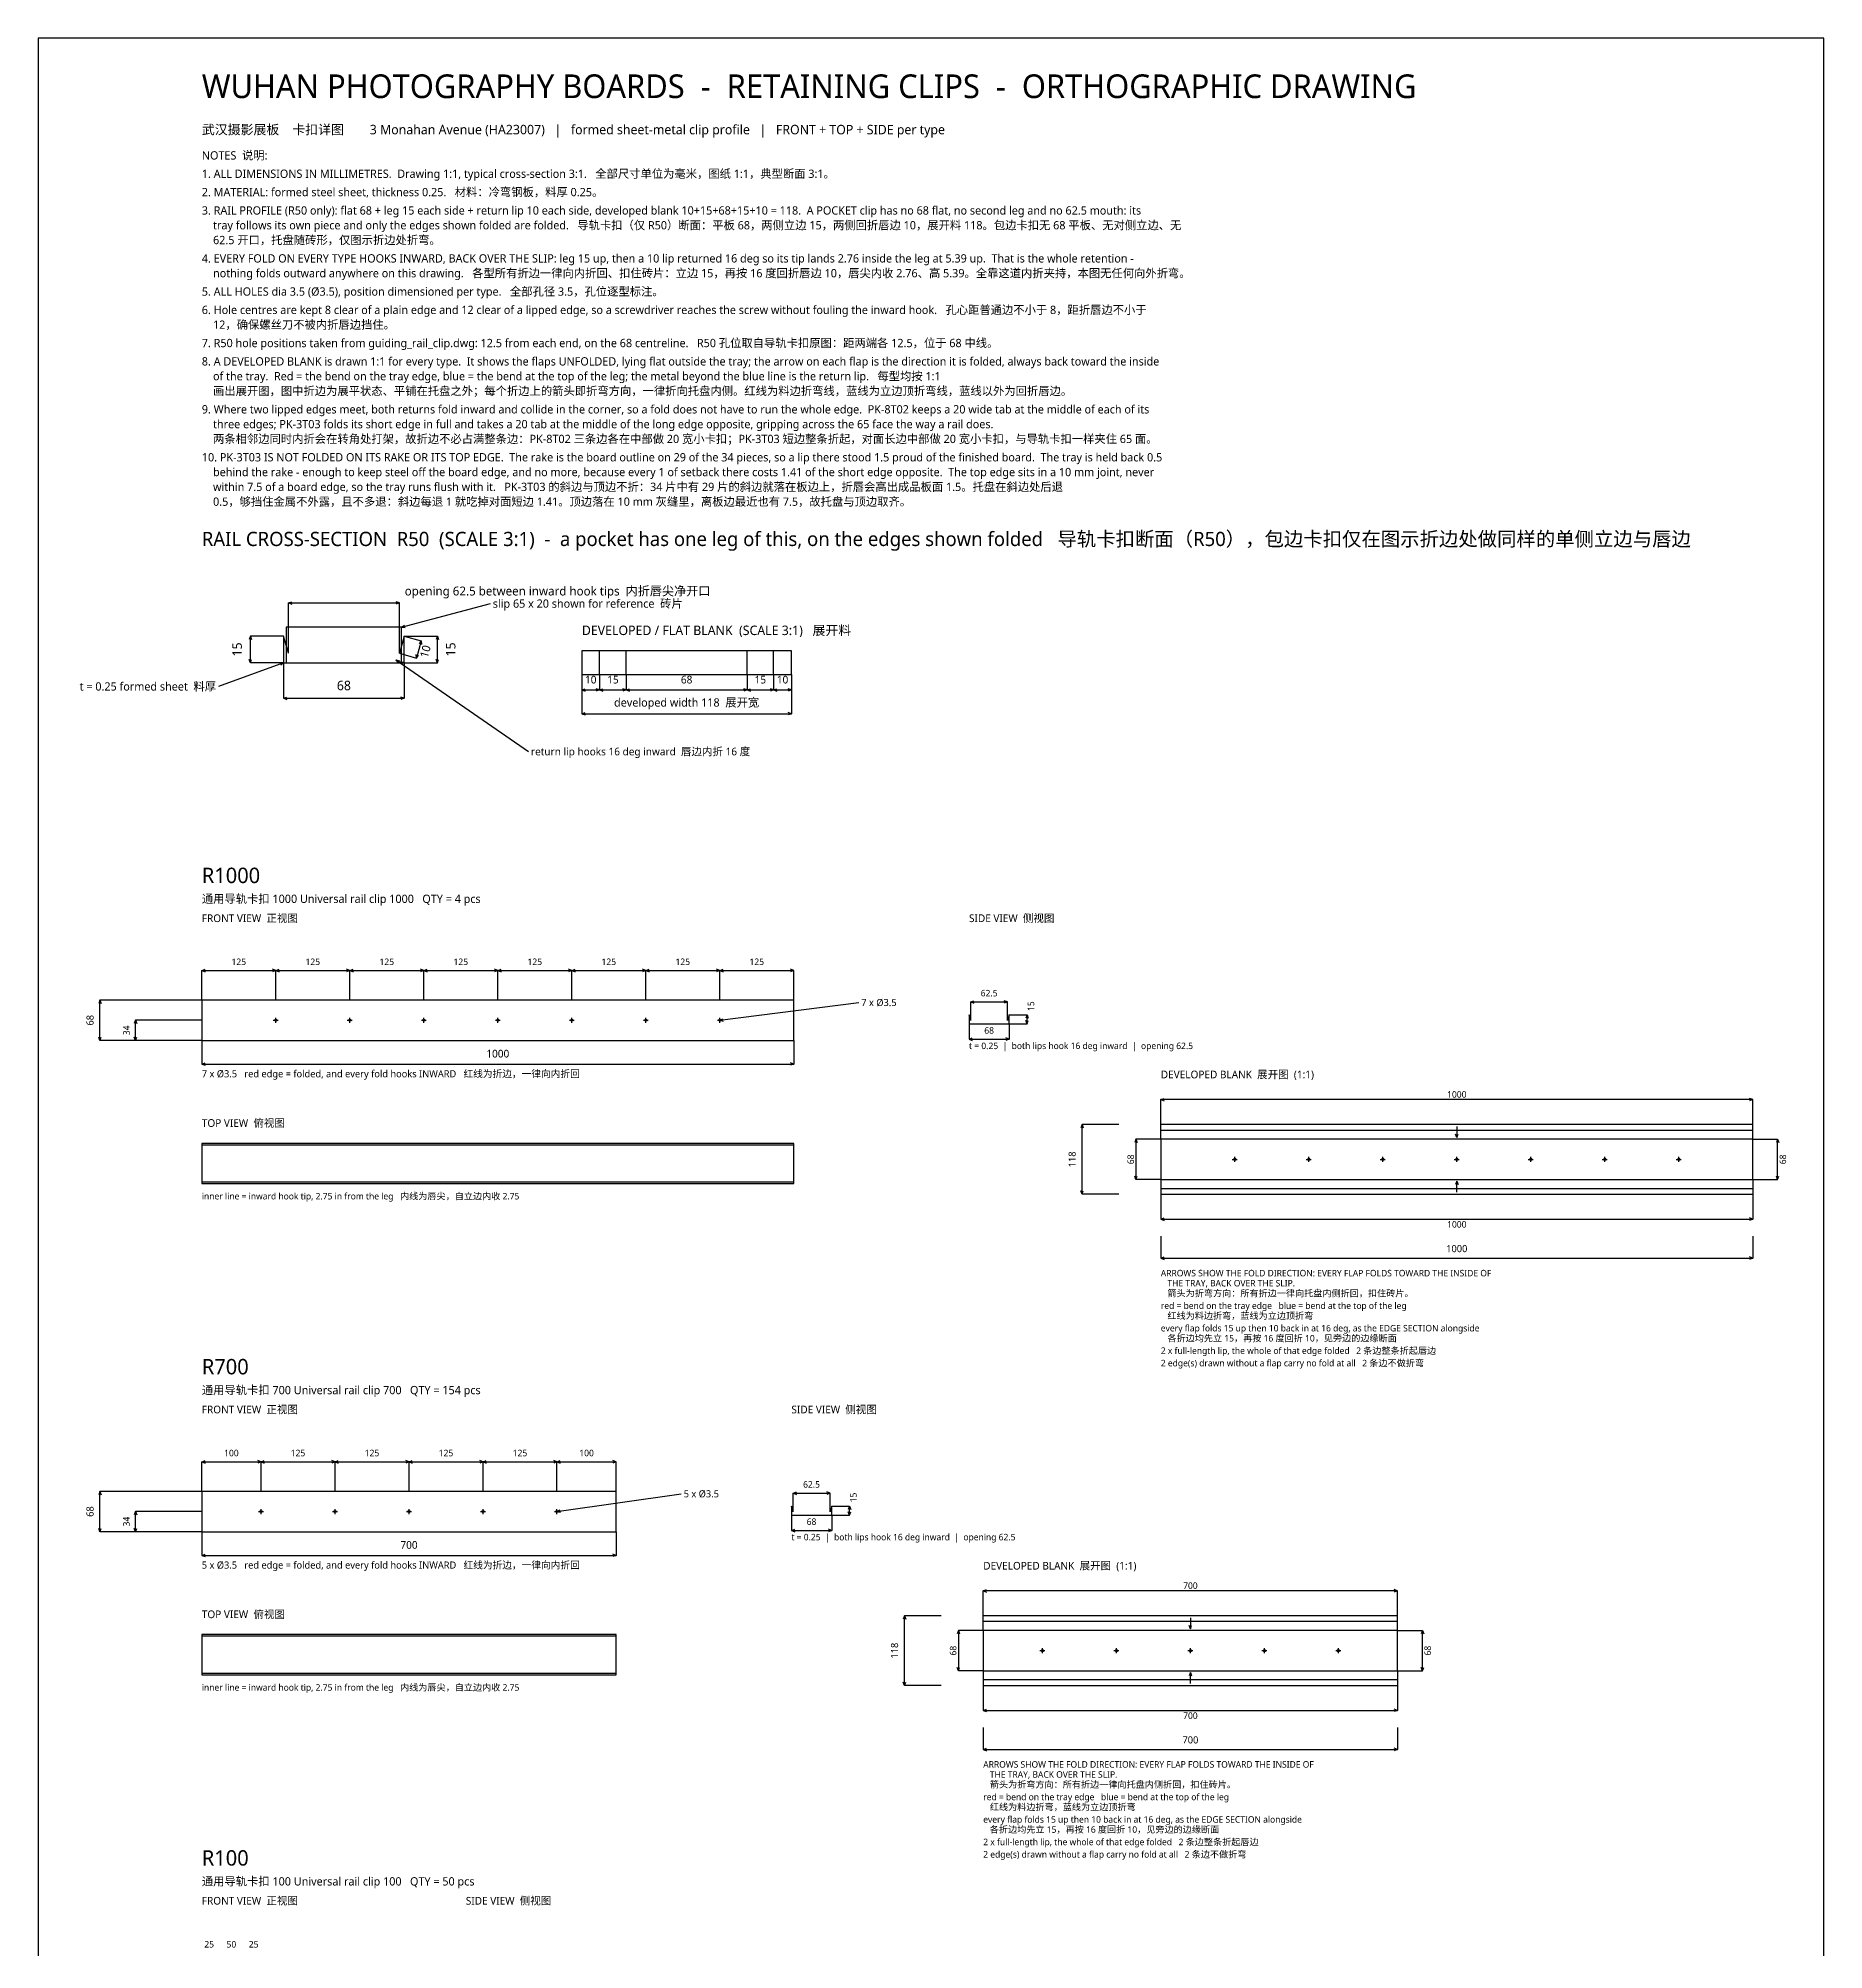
# Model space of a CAD drawing. Header units: millimetres. Extents: x -276 to 2740, y -6317 to 113.
# Drawn here: x -276 to 2740, y -3116 to 113 of the extents above; entities that cross this region are included whole.
import ezdxf
from ezdxf.enums import TextEntityAlignment as Align

# ---------------------------------------------------------------- set-up
doc = ezdxf.new("R2010")
doc.units = ezdxf.units.MM
for name, color, linetype in [('BORDER', 7, 'Continuous'), ('CL', 4, 'Continuous'), ('DIM', 8, 'Continuous'), ('HOLE', 1, 'Continuous'), ('LIP', 1, 'Continuous'), ('NOTE', 7, 'Continuous'), ('OUTLINE', 7, 'Continuous'), ('SECT', 7, 'Continuous'), ('TITLE', 7, 'Continuous')]:
    doc.layers.add(name, color=color, linetype=linetype)
doc.styles.add('CN', font='msyh.ttc')

msp = doc.modelspace()

# ---------------------------------------------------------------- linework, layer by layer
at = {"layer": 'BORDER'}
msp.add_lwpolyline([(-276.3, -6316.9), (2739.9, -6316.9), (2739.9, 113.1), (-276.3, 113.1), (-276.3, -6316.9)], dxfattribs=at)
at = {"layer": 'CL'}
for p, q in [((120.8, -1546), (129.2, -1546)), ((125, -1550.2), (125, -1541.8)), ((245.8, -1546), (254.2, -1546)), ((250, -1550.2), (250, -1541.8)), ((370.9, -1546), (379.1, -1546)), ((375, -1550.2), (375, -1541.8)), ((495.9, -1546), (504.1, -1546)), ((500, -1550.2), (500, -1541.8)), ((620.9, -1546), (629.1, -1546)), ((625, -1550.2), (625, -1541.8)), ((745.9, -1546), (754.1, -1546)), ((750, -1550.2), (750, -1541.8)), ((870.9, -1546), (879.1, -1546)), ((875, -1550.2), (875, -1541.8)), ((2620, -1732), (1620, -1732)), ((1740.8, -1781), (1749.2, -1781)), ((1745, -1785.2), (1745, -1776.8)), ((1865.8, -1781), (1874.2, -1781)), ((1870, -1785.2), (1870, -1776.8)), ((1990.8, -1781), (1999.2, -1781)), ((1995, -1785.2), (1995, -1776.8)), ((2115.8, -1781), (2124.2, -1781)), ((2120, -1785.2), (2120, -1776.8)), ((2240.8, -1781), (2249.2, -1781)), ((2245, -1785.2), (2245, -1776.8)), ((2365.8, -1781), (2374.2, -1781)), ((2370, -1785.2), (2370, -1776.8)), ((2490.8, -1781), (2499.2, -1781)), ((2495, -1785.2), (2495, -1776.8)), ((1620, -1830), (2620, -1830)), ((95.8, -2376), (104.2, -2376)), ((100, -2380.2), (100, -2371.8)), ((220.8, -2376), (229.2, -2376)), ((225, -2380.2), (225, -2371.8)), ((345.9, -2376), (354.1, -2376)), ((350, -2380.2), (350, -2371.8)), ((470.9, -2376), (479.1, -2376)), ((475, -2380.2), (475, -2371.8)), ((595.9, -2376), (604.1, -2376)), ((600, -2380.2), (600, -2371.8)), ((2020, -2562), (1320, -2562)), ((1415.8, -2611), (1424.2, -2611)), ((1420, -2615.2), (1420, -2606.8)), ((1540.8, -2611), (1549.2, -2611)), ((1545, -2615.2), (1545, -2606.8)), ((1665.8, -2611), (1674.2, -2611)), ((1670, -2615.2), (1670, -2606.8)), ((1790.8, -2611), (1799.2, -2611)), ((1795, -2615.2), (1795, -2606.8)), ((1915.8, -2611), (1924.2, -2611)), ((1920, -2615.2), (1920, -2606.8)), ((1320, -2660), (2020, -2660))]:
    msp.add_line(p, q, dxfattribs=at)
at = {"layer": 'DIM'}
for p, q in [((146.2, -841), (151.9, -838.9)), ((333.8, -841), (328.1, -838.9)), ((146.2, -841), (333.8, -841)), ((146.2, -841), (151.9, -843.1)), ((333.8, -841), (328.1, -843.1)), ((337.5, -882), (487.5, -842)), ((82, -897), (79.9, -902.6)), ((138, -897), (82, -897)), ((82, -942), (82, -897)), ((82, -897), (84.1, -902.6)), ((337.5, -882), (342.4, -878.6)), ((337.5, -882), (343.5, -882.5)), ((342, -897), (398, -897)), ((342, -897), (370.8, -905.2)), ((398, -897), (395.9, -902.6)), ((398, -942), (398, -897)), ((398, -897), (400.1, -902.6)), ((82, -942), (79.9, -936.4)), ((82, -942), (84.1, -936.4)), ((333.8, -925.8), (362.6, -934.1)), ((362.6, -934.1), (362.2, -928.1)), ((370.8, -905.2), (362.6, -934.1)), ((362.6, -934.1), (366.1, -929.2)), ((370.8, -905.2), (367.3, -910.1)), ((370.8, -905.2), (371.3, -911.2)), ((398, -942), (395.9, -936.4)), ((398, -942), (400.1, -936.4)), ((138, -942), (28, -982)), ((138, -942), (82, -942)), ((138, -942), (132, -942)), ((138, -942), (133.4, -945.9)), ((138, -942), (138, -1002)), ((328, -937), (552, -1092)), ((328, -937), (333.8, -938.5)), ((328, -937), (331.5, -941.9)), ((342, -942), (342, -1002)), ((342, -942), (398, -942)), ((642, -962), (642, -988)), ((672, -962), (672, -988)), ((672, -962), (672, -988)), ((717, -962), (717, -988)), ((717, -962), (717, -988)), ((921, -962), (921, -988)), ((921, -962), (921, -988)), ((966, -962), (966, -988)), ((966, -962), (966, -988)), ((996, -962), (996, -988)), ((138, -1002), (143.6, -999.9)), ((342, -1002), (336.4, -999.9)), ((642, -988), (647.6, -985.9)), ((642, -988), (672, -988)), ((642, -988), (647.6, -990.1)), ((642, -988), (642, -1028)), ((672, -988), (666.4, -985.9)), ((672, -988), (666.4, -990.1)), ((672, -988), (677.6, -985.9)), ((672, -988), (717, -988)), ((672, -988), (677.6, -990.1)), ((717, -988), (711.4, -985.9)), ((717, -988), (711.4, -990.1)), ((717, -988), (722.6, -985.9)), ((717, -988), (921, -988)), ((717, -988), (722.6, -990.1)), ((921, -988), (915.4, -985.9)), ((921, -988), (915.4, -990.1)), ((921, -988), (926.6, -985.9)), ((921, -988), (966, -988)), ((921, -988), (926.6, -990.1)), ((966, -988), (960.4, -985.9)), ((966, -988), (960.4, -990.1)), ((966, -988), (971.6, -985.9)), ((966, -988), (996, -988)), ((966, -988), (971.6, -990.1)), ((996, -988), (990.4, -985.9)), ((996, -988), (990.4, -990.1)), ((996, -988), (996, -1028)), ((138, -1002), (342, -1002)), ((138, -1002), (143.6, -1004.1)), ((342, -1002), (336.4, -1004.1)), ((642, -1028), (647.6, -1025.9)), ((642, -1028), (996, -1028)), ((642, -1028), (647.6, -1030.1)), ((996, -1028), (990.4, -1025.9)), ((996, -1028), (990.4, -1030.1)), ((0, -1462), (5.6, -1459.9)), ((0, -1512), (0, -1462)), ((0, -1462), (125, -1462)), ((0, -1462), (5.6, -1464.1)), ((125, -1462), (119.4, -1459.9)), ((125, -1462), (119.4, -1464.1)), ((125, -1462), (130.6, -1459.9)), ((125, -1512), (125, -1462)), ((125, -1512), (125, -1462)), ((125, -1462), (250, -1462)), ((125, -1462), (130.6, -1464.1)), ((250, -1462), (244.4, -1459.9)), ((250, -1462), (244.4, -1464.1)), ((250, -1462), (255.6, -1459.9)), ((250, -1512), (250, -1462)), ((250, -1512), (250, -1462)), ((250, -1462), (375, -1462)), ((250, -1462), (255.6, -1464.1)), ((375, -1462), (369.4, -1459.9)), ((375, -1462), (369.4, -1464.1)), ((375, -1462), (380.6, -1459.9)), ((375, -1512), (375, -1462)), ((375, -1512), (375, -1462)), ((375, -1462), (500, -1462)), ((375, -1462), (380.6, -1464.1)), ((500, -1462), (494.4, -1459.9)), ((500, -1462), (494.4, -1464.1)), ((500, -1462), (505.6, -1459.9)), ((500, -1512), (500, -1462)), ((500, -1512), (500, -1462)), ((500, -1462), (625, -1462)), ((500, -1462), (505.6, -1464.1)), ((625, -1462), (619.4, -1459.9)), ((625, -1462), (619.4, -1464.1)), ((625, -1462), (630.6, -1459.9)), ((625, -1512), (625, -1462)), ((625, -1512), (625, -1462)), ((625, -1462), (750, -1462)), ((625, -1462), (630.6, -1464.1)), ((750, -1462), (744.4, -1459.9)), ((750, -1462), (744.4, -1464.1)), ((750, -1462), (755.6, -1459.9)), ((750, -1512), (750, -1462)), ((750, -1512), (750, -1462)), ((750, -1462), (875, -1462)), ((750, -1462), (755.6, -1464.1)), ((875, -1462), (869.4, -1459.9)), ((875, -1462), (869.4, -1464.1)), ((875, -1462), (880.6, -1459.9)), ((875, -1512), (875, -1462)), ((875, -1512), (875, -1462)), ((875, -1462), (1000, -1462)), ((875, -1462), (880.6, -1464.1)), ((1000, -1462), (994.4, -1459.9)), ((1000, -1462), (994.4, -1464.1)), ((1000, -1512), (1000, -1462)), ((-172, -1512), (-174.1, -1517.6)), ((0, -1512), (-172, -1512)), ((-172, -1580), (-172, -1512)), ((-172, -1512), (-169.9, -1517.6)), ((875, -1546), (1110, -1516)), ((1298.8, -1515), (1304.4, -1512.9)), ((1298.8, -1515), (1361.2, -1515)), ((1298.8, -1515), (1304.4, -1517.1)), ((1361.2, -1515), (1355.6, -1512.9)), ((1361.2, -1515), (1355.6, -1517.1)), ((-112, -1546), (-114.1, -1551.6)), ((0, -1546), (-112, -1546)), ((-112, -1580), (-112, -1546)), ((-112, -1546), (-109.9, -1551.6)), ((875, -1546), (880.3, -1543.3)), ((875, -1546), (880.9, -1547.3)), ((1364, -1537), (1394, -1537)), ((1394, -1537), (1391.9, -1542.6)), ((1394, -1552), (1391.9, -1546.4)), ((1394, -1552), (1394, -1537)), ((1394, -1537), (1396.1, -1542.6)), ((1394, -1552), (1396.1, -1546.4)), ((-172, -1580), (-174.1, -1574.4)), ((-172, -1580), (-169.9, -1574.4)), ((0, -1580), (-172, -1580)), ((-112, -1580), (-114.1, -1574.4)), ((-112, -1580), (-109.9, -1574.4)), ((0, -1580), (-112, -1580)), ((0, -1580), (0, -1620)), ((1000, -1580), (1000, -1620)), ((1296, -1552), (1296, -1578)), ((1296, -1578), (1301.6, -1575.9)), ((1296, -1578), (1364, -1578)), ((1296, -1578), (1301.6, -1580.1)), ((1364, -1578), (1358.4, -1575.9)), ((1364, -1578), (1358.4, -1580.1)), ((1364, -1552), (1364, -1578)), ((1364, -1552), (1394, -1552)), ((0, -1620), (5.6, -1617.9)), ((0, -1620), (1000, -1620)), ((0, -1620), (5.6, -1622.1)), ((1000, -1620), (994.4, -1617.9)), ((1000, -1620), (994.4, -1622.1)), ((1620, -1680), (1625.6, -1677.9)), ((2620, -1680), (2614.4, -1677.9)), ((1620, -1747), (1620, -1680)), ((2620, -1680), (1620, -1680)), ((1620, -1680), (1625.6, -1682.1)), ((2620, -1680), (2614.4, -1682.1)), ((2620, -1747), (2620, -1680)), ((1487, -1722), (1484.9, -1727.6)), ((1549, -1722), (1487, -1722)), ((1487, -1840), (1487, -1722)), ((1487, -1722), (1489.1, -1727.6)), ((2120, -1744), (2117.9, -1738.4)), ((2120, -1744), (2122.1, -1738.4)), ((1578, -1747), (1575.9, -1752.6)), ((1620, -1747), (1578, -1747)), ((1578, -1747), (1578, -1815)), ((1578, -1747), (1580.1, -1752.6)), ((2620, -1747), (2662, -1747)), ((2662, -1747), (2659.9, -1752.6)), ((2662, -1815), (2662, -1747)), ((2662, -1747), (2664.1, -1752.6)), ((1487, -1840), (1484.9, -1834.4)), ((1487, -1840), (1489.1, -1834.4)), ((1549, -1840), (1487, -1840)), ((1578, -1815), (1575.9, -1809.4)), ((1578, -1815), (1580.1, -1809.4)), ((1620, -1815), (1578, -1815)), ((1620, -1815), (1620, -1882)), ((2120, -1818), (2117.9, -1823.6)), ((2120, -1818), (2122.1, -1823.6)), ((2620, -1815), (2620, -1882)), ((2620, -1815), (2662, -1815)), ((2662, -1815), (2659.9, -1809.4)), ((2662, -1815), (2664.1, -1809.4)), ((1620, -1882), (1625.6, -1879.9)), ((1620, -1882), (2620, -1882)), ((1620, -1882), (1625.6, -1884.1)), ((2620, -1882), (2614.4, -1879.9)), ((2620, -1882), (2614.4, -1884.1)), ((1620, -1911), (1620, -1948)), ((2620, -1911), (2620, -1948)), ((1620, -1948), (1625.6, -1945.9)), ((1620, -1948), (2620, -1948)), ((1620, -1948), (1625.6, -1950.1)), ((2620, -1948), (2614.4, -1945.9)), ((2620, -1948), (2614.4, -1950.1)), ((0, -2292), (5.6, -2289.9)), ((0, -2342), (0, -2292)), ((0, -2292), (100, -2292)), ((0, -2292), (5.6, -2294.1)), ((100, -2292), (94.4, -2289.9)), ((100, -2292), (94.4, -2294.1)), ((100, -2292), (105.6, -2289.9)), ((100, -2342), (100, -2292)), ((100, -2342), (100, -2292)), ((100, -2292), (225, -2292)), ((100, -2292), (105.6, -2294.1)), ((225, -2292), (219.4, -2289.9)), ((225, -2292), (219.4, -2294.1)), ((225, -2292), (230.6, -2289.9)), ((225, -2342), (225, -2292)), ((225, -2342), (225, -2292)), ((225, -2292), (350, -2292)), ((225, -2292), (230.6, -2294.1)), ((350, -2292), (344.4, -2289.9)), ((350, -2292), (344.4, -2294.1)), ((350, -2292), (355.6, -2289.9)), ((350, -2342), (350, -2292)), ((350, -2342), (350, -2292)), ((350, -2292), (475, -2292)), ((350, -2292), (355.6, -2294.1)), ((475, -2292), (469.4, -2289.9)), ((475, -2292), (469.4, -2294.1)), ((475, -2292), (480.6, -2289.9)), ((475, -2342), (475, -2292)), ((475, -2342), (475, -2292)), ((475, -2292), (600, -2292)), ((475, -2292), (480.6, -2294.1)), ((600, -2292), (594.4, -2289.9)), ((600, -2292), (594.4, -2294.1)), ((600, -2292), (605.6, -2289.9)), ((600, -2342), (600, -2292)), ((600, -2342), (600, -2292)), ((600, -2292), (700, -2292)), ((600, -2292), (605.6, -2294.1)), ((700, -2292), (694.4, -2289.9)), ((700, -2292), (694.4, -2294.1)), ((700, -2342), (700, -2292)), ((-172, -2342), (-174.1, -2347.6)), ((0, -2342), (-172, -2342)), ((-172, -2410), (-172, -2342)), ((-172, -2342), (-169.9, -2347.6)), ((600, -2376), (810, -2346)), ((998.8, -2345), (1004.4, -2342.9)), ((998.8, -2345), (1061.2, -2345)), ((998.8, -2345), (1004.4, -2347.1)), ((1061.2, -2345), (1055.6, -2342.9)), ((1061.2, -2345), (1055.6, -2347.1)), ((-112, -2376), (-114.1, -2381.6)), ((0, -2376), (-112, -2376)), ((-112, -2410), (-112, -2376)), ((-112, -2376), (-109.9, -2381.6)), ((600, -2376), (605.3, -2373.2)), ((600, -2376), (605.9, -2377.2)), ((996, -2382), (996, -2408)), ((1064, -2367), (1094, -2367)), ((1064, -2382), (1064, -2408)), ((1064, -2382), (1094, -2382)), ((1094, -2367), (1091.9, -2372.6)), ((1094, -2382), (1091.9, -2376.4)), ((1094, -2382), (1094, -2367)), ((1094, -2367), (1096.1, -2372.6)), ((1094, -2382), (1096.1, -2376.4)), ((-172, -2410), (-174.1, -2404.4)), ((-172, -2410), (-169.9, -2404.4)), ((0, -2410), (-172, -2410)), ((-112, -2410), (-114.1, -2404.4)), ((-112, -2410), (-109.9, -2404.4)), ((0, -2410), (-112, -2410)), ((0, -2410), (0, -2450)), ((700, -2410), (700, -2450)), ((996, -2408), (1001.6, -2405.9)), ((996, -2408), (1064, -2408)), ((996, -2408), (1001.6, -2410.1)), ((1064, -2408), (1058.4, -2405.9)), ((1064, -2408), (1058.4, -2410.1)), ((0, -2450), (5.6, -2447.9)), ((0, -2450), (700, -2450)), ((0, -2450), (5.6, -2452.1)), ((700, -2450), (694.4, -2447.9)), ((700, -2450), (694.4, -2452.1)), ((1320, -2510), (1325.6, -2507.9)), ((1320, -2577), (1320, -2510)), ((2020, -2510), (1320, -2510)), ((1320, -2510), (1325.6, -2512.1)), ((2020, -2510), (2014.4, -2507.9)), ((2020, -2510), (2014.4, -2512.1)), ((2020, -2577), (2020, -2510)), ((1187, -2552), (1184.9, -2557.6)), ((1249, -2552), (1187, -2552)), ((1187, -2670), (1187, -2552)), ((1187, -2552), (1189.1, -2557.6)), ((1278, -2577), (1275.9, -2582.6)), ((1320, -2577), (1278, -2577)), ((1278, -2577), (1278, -2645)), ((1278, -2577), (1280.1, -2582.6)), ((1670, -2574), (1667.9, -2568.4)), ((1670, -2574), (1672.1, -2568.4)), ((2020, -2577), (2062, -2577)), ((2062, -2577), (2059.9, -2582.6)), ((2062, -2645), (2062, -2577)), ((2062, -2577), (2064.1, -2582.6)), ((1278, -2645), (1275.9, -2639.4)), ((1278, -2645), (1280.1, -2639.4)), ((1320, -2645), (1278, -2645)), ((1320, -2645), (1320, -2712)), ((1670, -2648), (1667.9, -2653.6)), ((1670, -2648), (1672.1, -2653.6)), ((2020, -2645), (2020, -2712)), ((2020, -2645), (2062, -2645)), ((2062, -2645), (2059.9, -2639.4)), ((2062, -2645), (2064.1, -2639.4)), ((1187, -2670), (1184.9, -2664.4)), ((1187, -2670), (1189.1, -2664.4)), ((1249, -2670), (1187, -2670)), ((1320, -2712), (1325.6, -2709.9)), ((1320, -2712), (2020, -2712)), ((1320, -2712), (1325.6, -2714.1)), ((2020, -2712), (2014.4, -2709.9)), ((2020, -2712), (2014.4, -2714.1)), ((1320, -2741), (1320, -2778)), ((2020, -2741), (2020, -2778)), ((1320, -2778), (1325.6, -2775.9)), ((2020, -2778), (2014.4, -2775.9)), ((1320, -2778), (2020, -2778)), ((1320, -2778), (1325.6, -2780.1)), ((2020, -2778), (2014.4, -2780.1))]:
    msp.add_line(p, q, dxfattribs=at)
at = {"layer": 'DIM', "color": 8}
for p, q in [((146.2, -925.8), (146.2, -841)), ((333.8, -925.8), (333.8, -841)), ((1298.8, -1546.6), (1298.8, -1515)), ((1361.2, -1546.6), (1361.2, -1515)), ((998.8, -2376.6), (998.8, -2345)), ((1061.2, -2376.6), (1061.2, -2345))]:
    msp.add_line(p, q, dxfattribs=at)
msp.add_lwpolyline([(142.5, -942), (337.5, -942), (337.5, -882), (142.5, -882)], close=True, dxfattribs=at)
at = {"layer": 'DIM'}
msp.add_arc((342, -897), 44, 254.04, 270, dxfattribs=at)
at = {"layer": 'HOLE'}
for centre in [(125, -1546), (250, -1546), (375, -1546), (500, -1546), (625, -1546), (750, -1546), (875, -1546), (1745, -1781), (1870, -1781), (1995, -1781), (2120, -1781), (2245, -1781), (2370, -1781), (2495, -1781), (100, -2376), (225, -2376), (350, -2376), (475, -2376), (600, -2376), (1420, -2611), (1545, -2611), (1670, -2611), (1795, -2611), (1920, -2611)]:
    msp.add_circle(centre, 1.75, dxfattribs=at)
at = {"layer": 'LIP'}
for p, q in [((1000, -1512), (0, -1512)), ((0, -1580), (1000, -1580)), ((2120, -1725.5), (2120, -1744)), ((1000, -1756.8), (0, -1756.8)), ((2620, -1747), (1620, -1747)), ((0, -1819.2), (1000, -1819.2)), ((1620, -1815), (2620, -1815)), ((2120, -1836.5), (2120, -1818)), ((700, -2342), (0, -2342)), ((0, -2410), (700, -2410)), ((2020, -2577), (1320, -2577)), ((1670, -2555.5), (1670, -2574)), ((700, -2586.8), (0, -2586.8)), ((1320, -2645), (2020, -2645)), ((1670, -2666.5), (1670, -2648)), ((0, -2649.2), (700, -2649.2))]:
    msp.add_line(p, q, dxfattribs=at)
at = {"layer": 'OUTLINE', "color": 8}
for p, q in [((672, -962), (672, -922)), ((717, -962), (717, -922)), ((921, -962), (921, -922)), ((966, -962), (966, -922))]:
    msp.add_line(p, q, dxfattribs=at)
at = {"layer": 'OUTLINE'}
for p, q in [((1620, -1747), (1620, -1722)), ((2620, -1722), (1620, -1722)), ((2620, -1747), (2620, -1722)), ((1620, -1815), (1620, -1840)), ((1620, -1840), (2620, -1840)), ((2620, -1815), (2620, -1840)), ((1320, -2577), (1320, -2552)), ((2020, -2552), (1320, -2552)), ((2020, -2577), (2020, -2552)), ((1320, -2645), (1320, -2670)), ((2020, -2645), (2020, -2670)), ((1320, -2670), (2020, -2670))]:
    msp.add_line(p, q, dxfattribs=at)
for points in [[(642, -962), (996, -962), (996, -922), (642, -922), (642, -962)], [(0, -1580), (1000, -1580), (1000, -1512), (0, -1512), (0, -1580)], [(0, -1822), (1000, -1822), (1000, -1754), (0, -1754), (0, -1822)], [(1620, -1815), (2620, -1815), (2620, -1747), (1620, -1747), (1620, -1815)], [(0, -2410), (700, -2410), (700, -2342), (0, -2342), (0, -2410)], [(1320, -2645), (2020, -2645), (2020, -2577), (1320, -2577), (1320, -2645)], [(0, -2652), (700, -2652), (700, -2584), (0, -2584), (0, -2652)]]:
    msp.add_lwpolyline(points, dxfattribs=at)
at = {"layer": 'SECT'}
for points in [[(146.2, -925.8), (138, -897), (138, -942), (342, -942), (342, -897), (333.8, -925.8)], [(1298.8, -1546.6), (1296, -1537), (1296, -1552), (1364, -1552), (1364, -1537), (1361.2, -1546.6)], [(998.8, -2376.6), (996, -2367), (996, -2382), (1064, -2382), (1064, -2367), (1061.2, -2376.6)]]:
    msp.add_lwpolyline(points, dxfattribs=at)

# ---------------------------------------------------------------- texts
at = {"layer": 'DIM', "style": 'CN'}
msp.add_text('opening 62.5 between inward hook tips  内折唇尖净开口', height=15, dxfattribs=at).set_placement((342.8, -832.8), align=Align.BOTTOM_LEFT)
for s, height, p in [('slip 65 x 20 shown for reference  砖片', 14, (491.5, -842)), ('return lip hooks 16 deg inward  唇边内折 16 度', 13, (556, -1092)), ('7 x %%c3.5', 12, (1114, -1516)), ('5 x %%c3.5', 12, (814, -2346))]:
    msp.add_text(s, height=height, dxfattribs=at).set_placement(p, align=Align.MIDDLE_LEFT)
for s, height, rotation, p in [('15', 16, 90, (59.6, -919.5)), ('10', 14, 74.038, (377.5, -922.8)), ('15', 16, 90, (420.4, -919.5)), ('68', 12, 90, (-188.8, -1546)), ('34', 11, 90, (-127.4, -1563)), ('118', 12, 90, (1470.2, -1781)), ('68', 11, 90, (1569.2, -1781)), ('68', 11, 90, (2670.8, -1781)), ('68', 12, 90, (-188.8, -2376)), ('34', 11, 90, (-127.4, -2393)), ('118', 12, 90, (1170.2, -2611)), ('68', 11, 90, (1269.2, -2611)), ('68', 11, 90, (2070.8, -2611))]:
    msp.add_text(s, height=height, rotation=rotation, dxfattribs=at).set_placement(p, align=Align.MIDDLE_CENTER)
for s, height, p in [('10', 13, (657, -980.9)), ('15', 13, (694.5, -980.9)), ('68', 13, (819, -980.9)), ('15', 13, (943.5, -980.9)), ('10', 13, (981, -980.9)), ('68', 16, (240, -993.2)), ('developed width 118  展开宽', 14, (819, -1020.3)), ('125', 11, (62.5, -1456)), ('125', 11, (187.5, -1456)), ('125', 11, (312.5, -1456)), ('125', 11, (437.5, -1456)), ('125', 11, (562.5, -1456)), ('125', 11, (687.5, -1456)), ('125', 11, (812.5, -1456)), ('125', 11, (937.5, -1456)), ('62.5', 11, (1330, -1509)), ('68', 11, (1330, -1572)), ('1000', 13, (500, -1612.8)), ('1000', 12, (2120, -1941.4)), ('100', 11, (50, -2285.9)), ('125', 11, (162.5, -2285.9)), ('125', 11, (287.5, -2285.9)), ('125', 11, (412.5, -2285.9)), ('125', 11, (537.5, -2285.9)), ('100', 11, (650, -2285.9)), ('62.5', 11, (1030, -2338.9)), ('68', 11, (1030, -2401.9)), ('700', 13, (350, -2442.8)), ('700', 12, (1670, -2771.4)), ('25', 11, (12.5, -3115.9)), ('50', 11, (50, -3115.9)), ('25', 11, (87.5, -3115.9))]:
    msp.add_text(s, height=height, dxfattribs=at).set_placement(p, align=Align.BOTTOM_CENTER)
msp.add_text('t = 0.25 formed sheet  料厚', height=14, dxfattribs=at).set_placement((24, -982), align=Align.MIDDLE_RIGHT)
for p in [(1409.4, -1530.4), (1109.4, -2360.4)]:
    msp.add_text('15', height=11, rotation=90, dxfattribs=at).set_placement(p, align=Align.BOTTOM_LEFT)
for s, p in [('1000', (2120, -1671.2)), ('1000', (2120, -1890.8)), ('700', (1670, -2501.2)), ('700', (1670, -2720.8))]:
    msp.add_text(s, height=11, dxfattribs=at).set_placement(p, align=Align.MIDDLE_CENTER)
at = {"layer": 'NOTE', "style": 'CN'}
for s, height, p in [('NOTES  说明:', 14, (0, -96)), ('1. ALL DIMENSIONS IN MILLIMETRES.  Drawing 1:1, typical cross-section 3:1.   全部尺寸单位为毫米，图纸 1:1，典型断面 3:1。', 14, (0, -127)), ('2. MATERIAL: formed steel sheet, thickness 0.25.   材料：冷弯钢板，料厚 0.25。', 14, (0, -158)), ('3. RAIL PROFILE (R50 only): flat 68 + leg 15 each side + return lip 10 each side, developed blank 10+15+68+15+10 = 118.  A POCKET clip has no 68 flat, no second leg and no 62.5 mouth: its', 14, (0, -189)), ('    tray follows its own piece and only the edges shown folded are folded.   导轨卡扣（仅 R50）断面：平板 68，两侧立边 15，两侧回折唇边 10，展开料 118。包边卡扣无 68 平板、无对侧立边、无', 14, (0, -214)), ('    62.5 开口，托盘随砖形，仅图示折边处折弯。', 14, (0, -239)), ('4. EVERY FOLD ON EVERY TYPE HOOKS INWARD, BACK OVER THE SLIP: leg 15 up, then a 10 lip returned 16 deg so its tip lands 2.76 inside the leg at 5.39 up.  That is the whole retention -', 14, (0, -270)), ('    nothing folds outward anywhere on this drawing.   各型所有折边一律向内折回、扣住砖片：立边 15，再按 16 度回折唇边 10，唇尖内收 2.76、高 5.39。全靠这道内折夹持，本图无任何向外折弯。', 14, (0, -295)), ('5. ALL HOLES dia 3.5 (%%c3.5), position dimensioned per type.   全部孔径 3.5，孔位逐型标注。', 14, (0, -326)), ('6. Hole centres are kept 8 clear of a plain edge and 12 clear of a lipped edge, so a screwdriver reaches the screw without fouling the inward hook.   孔心距普通边不小于 8，距折唇边不小于', 14, (0, -357)), ('    12，确保螺丝刀不被内折唇边挡住。', 14, (0, -382)), ('7. R50 hole positions taken from guiding_rail_clip.dwg: 12.5 from each end, on the 68 centreline.   R50 孔位取自导轨卡扣原图：距两端各 12.5，位于 68 中线。', 14, (0, -413)), ('8. A DEVELOPED BLANK is drawn 1:1 for every type.  It shows the flaps UNFOLDED, lying flat outside the tray; the arrow on each flap is the direction it is folded, always back toward the inside', 14, (0, -444)), ('    of the tray.  Red = the bend on the tray edge, blue = the bend at the top of the leg; the metal beyond the blue line is the return lip.   每型均按 1:1', 14, (0, -469)), ('    画出展开图，图中折边为展平状态、平铺在托盘之外；每个折边上的箭头即折弯方向，一律折向托盘内侧。红线为料边折弯线，蓝线为立边顶折弯线，蓝线以外为回折唇边。', 14, (0, -494)), ('9. Where two lipped edges meet, both returns fold inward and collide in the corner, so a fold does not have to run the whole edge.  PK-8T02 keeps a 20 wide tab at the middle of each of its', 14, (0, -525)), ('    three edges; PK-3T03 folds its short edge in full and takes a 20 tab at the middle of the long edge opposite, gripping across the 65 face the way a rail does.  ', 14, (0, -550)), ('    两条相邻边同时内折会在转角处打架，故折边不必占满整条边：PK-8T02 三条边各在中部做 20 宽小卡扣；PK-3T03 短边整条折起，对面长边中部做 20 宽小卡扣，与导轨卡扣一样夹住 65 面。', 14, (0, -575)), ('10. PK-3T03 IS NOT FOLDED ON ITS RAKE OR ITS TOP EDGE.  The rake is the board outline on 29 of the 34 pieces, so a lip there stood 1.5 proud of the finished board.  The tray is held back 0.5', 14, (0, -606)), ('    behind the rake - enough to keep steel off the board edge, and no more, because every 1 of setback there costs 1.41 of the short edge opposite.  The top edge sits in a 10 mm joint, never', 14, (0, -631)), ('    within 7.5 of a board edge, so the tray runs flush with it.   PK-3T03 的斜边与顶边不折：34 片中有 29 片的斜边就落在板边上，折唇会高出成品板面 1.5。托盘在斜边处后退', 14, (0, -656)), ('    0.5，够挡住金属不外露，且不多退：斜边每退 1 就吃掉对面短边 1.41。顶边落在 10 mm 灰缝里，离板边最近也有 7.5，故托盘与顶边取齐。', 14, (0, -681)), ('t = 0.25  |  both lips hook 16 deg inward  |  opening 62.5', 11, (1296, -1598)), ('7 x %%c3.5   red edge = folded, and every fold hooks INWARD   红线为折边，一律向内折回', 12, (0, -1646)), ('inner line = inward hook tip, 2.75 in from the leg   内线为唇尖，自立边内收 2.75', 11, (0, -1852)), ('ARROWS SHOW THE FOLD DIRECTION: EVERY FLAP FOLDS TOWARD THE INSIDE OF', 11, (1620, -1982)), ('   THE TRAY, BACK OVER THE SLIP.  ', 11, (1620, -1999)), ('   箭头为折弯方向：所有折边一律向托盘内侧折回，扣住砖片。', 11, (1620, -2016)), ('red = bend on the tray edge   blue = bend at the top of the leg  ', 11, (1620, -2037)), ('every flap folds 15 up then 10 back in at 16 deg, as the EDGE SECTION alongside  ', 11, (1620, -2075)), ('   红线为料边折弯，蓝线为立边顶折弯', 11, (1620, -2054)), ('2 x full-length lip, the whole of that edge folded   2 条边整条折起唇边', 11, (1620, -2113)), ('   各折边均先立 15，再按 16 度回折 10，见旁边的边缘断面', 11, (1620, -2092)), ('2 edge(s) drawn without a flap carry no fold at all   2 条边不做折弯', 11, (1620, -2134)), ('t = 0.25  |  both lips hook 16 deg inward  |  opening 62.5', 11, (996, -2428)), ('5 x %%c3.5   red edge = folded, and every fold hooks INWARD   红线为折边，一律向内折回', 12, (0, -2476)), ('inner line = inward hook tip, 2.75 in from the leg   内线为唇尖，自立边内收 2.75', 11, (0, -2682)), ('ARROWS SHOW THE FOLD DIRECTION: EVERY FLAP FOLDS TOWARD THE INSIDE OF', 11, (1320, -2812)), ('   THE TRAY, BACK OVER THE SLIP.  ', 11, (1320, -2829)), ('   箭头为折弯方向：所有折边一律向托盘内侧折回，扣住砖片。', 11, (1320, -2846)), ('red = bend on the tray edge   blue = bend at the top of the leg  ', 11, (1320, -2867)), ('   红线为料边折弯，蓝线为立边顶折弯', 11, (1320, -2884)), ('every flap folds 15 up then 10 back in at 16 deg, as the EDGE SECTION alongside  ', 11, (1320, -2905)), ('   各折边均先立 15，再按 16 度回折 10，见旁边的边缘断面', 11, (1320, -2922)), ('2 x full-length lip, the whole of that edge folded   2 条边整条折起唇边', 11, (1320, -2943)), ('2 edge(s) drawn without a flap carry no fold at all   2 条边不做折弯', 11, (1320, -2964))]:
    msp.add_text(s, height=height, dxfattribs=at).set_placement(p, align=Align.BOTTOM_LEFT)
at = {"layer": 'TITLE', "style": 'CN'}
for s, height, p in [('WUHAN PHOTOGRAPHY BOARDS  -  RETAINING CLIPS  -  ORTHOGRAPHIC DRAWING', 40, (0, 0)), ('武汉摄影展板\u3000卡扣详图\u3000\u30003 Monahan Avenue (HA23007)   |   formed sheet-metal clip profile   |   FRONT + TOP + SIDE per type', 16, (0, -54)), ('RAIL CROSS-SECTION  R50  (SCALE 3:1)  -  a pocket has one leg of this, on the edges shown folded   导轨卡扣断面（R50），包边卡扣仅在图示折边处做同样的单侧立边与唇边', 24, (0, -752)), ('DEVELOPED / FLAT BLANK  (SCALE 3:1)   展开料', 16, (642, -900)), ('R1000', 26, (0, -1322)), ('通用导轨卡扣 1000 Universal rail clip 1000   QTY = 4 pcs', 14, (0, -1352)), ('FRONT VIEW  正视图', 13, (0, -1384)), ('SIDE VIEW  侧视图', 13, (1296, -1384)), ('DEVELOPED BLANK  展开图  (1:1)', 13, (1620, -1648)), ('TOP VIEW  俯视图', 13, (0, -1730)), ('R700', 26, (0, -2152)), ('通用导轨卡扣 700 Universal rail clip 700   QTY = 154 pcs', 14, (0, -2182)), ('FRONT VIEW  正视图', 13, (0, -2214)), ('SIDE VIEW  侧视图', 13, (996, -2214)), ('DEVELOPED BLANK  展开图  (1:1)', 13, (1320, -2478)), ('TOP VIEW  俯视图', 13, (0, -2560)), ('R100', 26, (0, -2982)), ('通用导轨卡扣 100 Universal rail clip 100   QTY = 50 pcs', 14, (0, -3012)), ('FRONT VIEW  正视图', 13, (0, -3044)), ('SIDE VIEW  侧视图', 13, (446, -3044))]:
    msp.add_text(s, height=height, dxfattribs=at).set_placement(p, align=Align.BOTTOM_LEFT)

doc.saveas('drawing.dxf')
